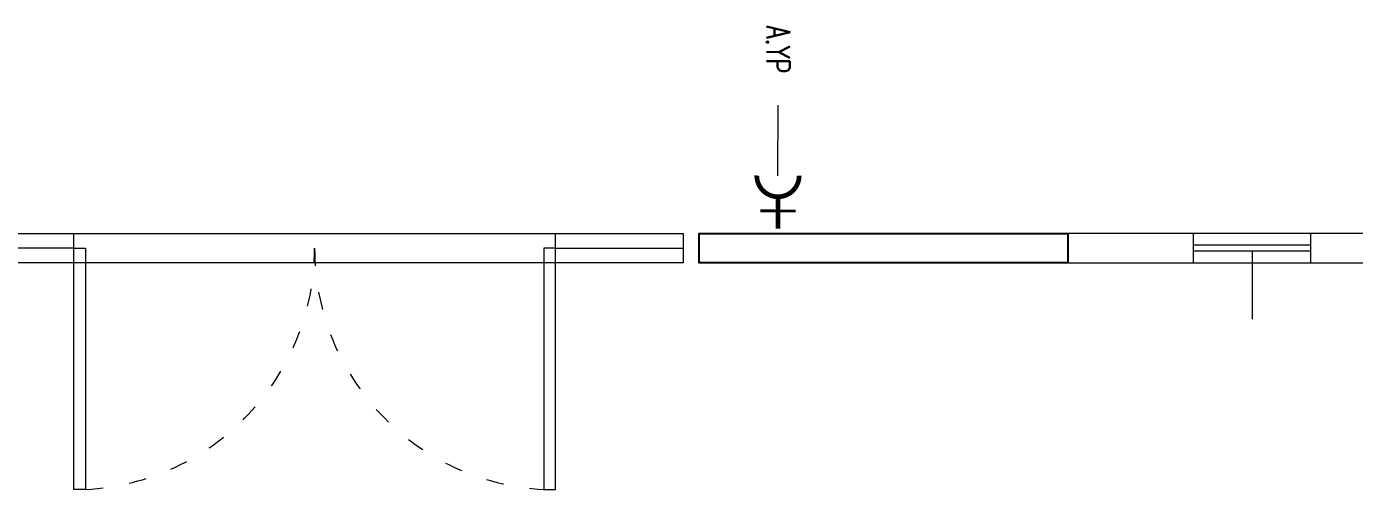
# Model space of a CAD drawing. Header units: millimetres. Extents: x -3516 to 33273, y -7531 to 724.
# Drawn here: x 11593.8 to 12045.8, y -2673.7 to -2516.3 of the extents above; entities that cross this region are included whole.
import ezdxf
from ezdxf.enums import TextEntityAlignment as Align

# ---------------------------------------------------------------- set-up
doc = ezdxf.new("R2010")
doc.units = ezdxf.units.MM
doc.linetypes.add('ACAD_ISO03W100', pattern=[30, 12, -18])
for name, color, linetype, lineweight in [('40x60 VAS', 155, 'Continuous', 15), ('DIS-100', 9, 'Continuous', 30), ('KAPI', 37, 'Continuous', 15)]:
    doc.layers.add(name, color=color, linetype=linetype, lineweight=lineweight)
doc.layers.add('TES_ELK', color=230, linetype='Continuous')
doc.styles.add('TESNO', font='romans.shx', dxfattribs={"width": 0.8})

# ---------------------------------------------------------------- blocks, each defined once
blk = doc.blocks.new('ASDQ2WE1241245')
at = {"layer": 'KAPI', "color": 3}
for p, q in [((178099.81, 119041.46), (178099.81, 119051.46)), ((178263.81, 119041.46), (178263.81, 119051.46)), ((178099.81, 119046.46), (178056.31, 119046.46)), ((178263.81, 119046.46), (178307.31, 119046.46))]:
    blk.add_line(p, q, dxfattribs=at)
blk.add_lwpolyline([(178056.31, 119051.46), (178307.31, 119051.46), (178307.31, 119041.46), (178056.31, 119041.46)], close=True, dxfattribs=at)
at = {"layer": 'KAPI', "color": 3, "linetype": 'Continuous', "ltscale": 0.5}
for points in [[(178099.81, 119046.46), (178103.81, 119046.46), (178103.81, 118964.46), (178099.81, 118964.46), (178099.81, 119046.46)], [(178263.81, 119046.46), (178259.81, 119046.46), (178259.81, 118964.46), (178263.81, 118964.46), (178263.81, 119046.46)]]:
    blk.add_lwpolyline(points, dxfattribs=at)
at = {"layer": 'KAPI', "color": 3, "linetype": 'ACAD_ISO03W100', "ltscale": 0.5}
for centre, start, end in [((178099.63, 119046.53), 272.9167, 359.9475), ((178263.99, 119046.53), 180.0525, 267.0833)]:
    blk.add_arc(centre, 82.18, start, end, dxfattribs=at)
blk = doc.blocks.new('A$C3c9ccc98')
at = {"layer": '40x60 VAS', "linetype": 'Continuous'}
for p, q in [((42.75, 19.14), (42.75, 29.14)), ((82.75, 19.14), (82.75, 29.14)), ((82.75, 25.14), (42.75, 25.14)), ((82.75, 23.14), (42.75, 23.14)), ((62.75, 23.14), (62.75, 0))]:
    blk.add_line(p, q, dxfattribs=at)
blk.add_lwpolyline([(125.5, 29.14), (0, 29.14), (0, 19.14), (125.5, 19.14)], close=True, dxfattribs=at)
blk = doc.blocks.new('v-em')
at = {"layer": 'TES_ELK', "linetype": 'Continuous'}
for points, const_width in [([(0, -8.83), (0, 2)], 1.6), ([(-6, -4), (6, -4)], 1)]:
    blk.add_lwpolyline(points, dxfattribs=dict(at, const_width=const_width))
at = {"layer": 'TES_ELK', "linetype": 'Continuous', "const_width": 1.6}
blk.add_lwpolyline([(-7.22, -16.05), (-7.22, -16.05, -1), (7.22, -16.05)], format="xyb", dxfattribs=at)
blk = doc.blocks.new('T-RBS100')
at = {"layer": 'TES_ELK', "linetype": 'Continuous', "lineweight": 15}
blk.add_lwpolyline([(45, -16), (45, -40)], dxfattribs=at)
at = {"linetype": 'Continuous'}
blk.add_blockref('v-em', (45, 0), dxfattribs=at)
at = {"layer": 'TES_ELK', "linetype": 'Continuous', "style": 'TESNO', "width": 0.7}
blk.add_attdef('ENO', text='', height=8, rotation=90, dxfattribs=at).set_placement((45, -55, 1), align=Align.MIDDLE)
blk = doc.blocks.new('A$Ccb6340a7')
at = {"layer": 'DIS-100', "lineweight": -2}
blk.add_lwpolyline([(10, 125.5), (10, 0), (0, 0), (0, 125.5)], close=True, dxfattribs=at)

msp = doc.modelspace()

# ---------------------------------------------------------------- block references
for name, p in [('ASDQ2WE1241245', (-166489.98, -121638.142)), ('A$C3c9ccc98', (11948.213, -2615.82))]:
    msp.add_blockref(name, p)
at = {"rotation": 270}
msp.add_blockref('A$Ccb6340a7', (11822.713, -2586.685), dxfattribs=at)
at = {"layer": 'TES_ELK', "linetype": 'Continuous'}
ref = msp.add_blockref('T-RBS100', (11804.537, -2582.919, 0), dxfattribs=dict(at, xscale=-1, rotation=179.8913049762151))
ref.add_attrib('ENO', 'A.YP', dxfattribs={"linetype": 'Continuous', "height": 8, "rotation": 269.8913, "style": 'TESNO', "width": 0.7}).set_placement((11849.648, -2524.111, 1), align=Align.MIDDLE)

doc.saveas('drawing.dxf')
